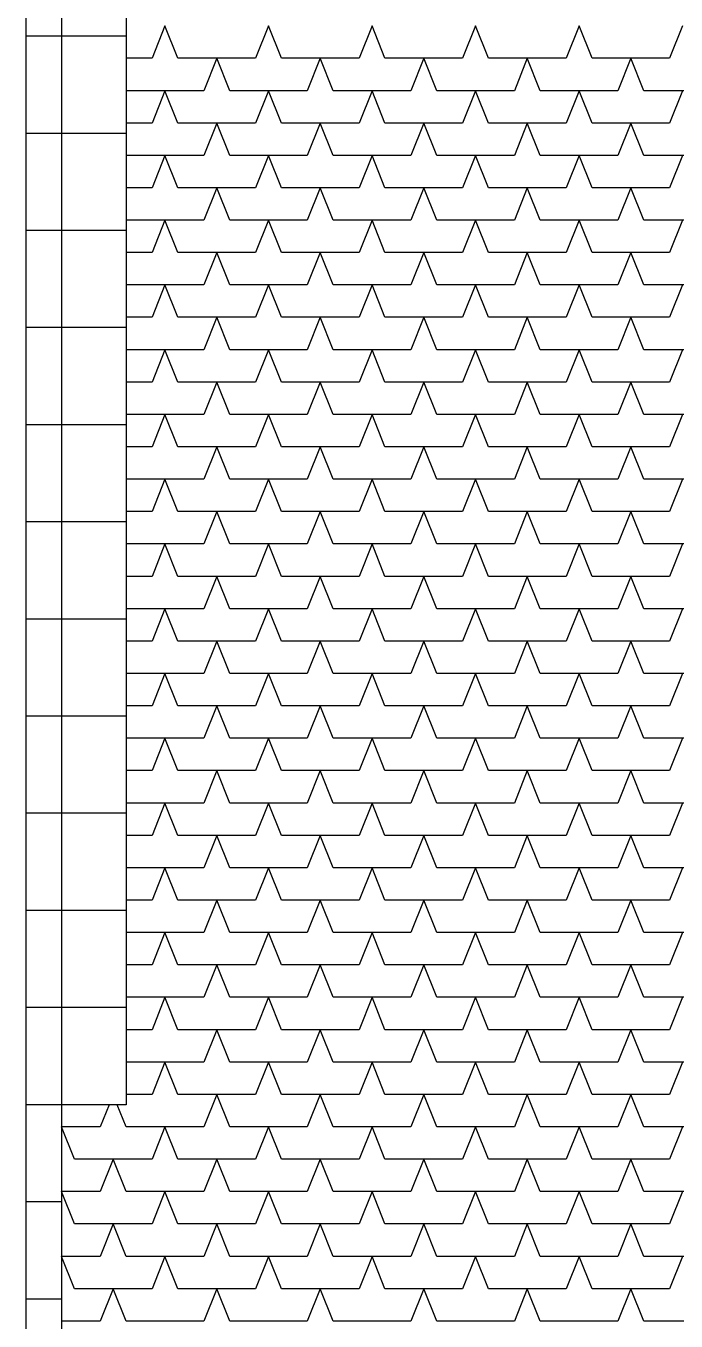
# Model space of a CAD drawing. Header units: inches. Extents: x 86794 to 87086, y 41803 to 41823.
# Drawn here: x 87073.879 to 87074.884, y 41816.78 to 41818.78 of the extents above; entities that cross this region are included whole.
import ezdxf

# ---------------------------------------------------------------- set-up
doc = ezdxf.new("R2010")
doc.units = ezdxf.units.IN
doc.header["$MEASUREMENT"] = 0

msp = doc.modelspace()

# ---------------------------------------------------------------- linework, layer by layer
at = {"ltscale": 0.006}
for p, q in [((87073.8787, 41819.0158), (87073.8787, 41814.2936)), ((87073.9337, 41819.0158), (87073.9337, 41814.4136)), ((87074.0337, 41819.0158), (87074.0337, 41817.1136)), ((87074.0337, 41818.7636), (87073.8787, 41818.7636)), ((87074.0337, 41818.6136), (87073.8787, 41818.6136)), ((87074.0337, 41818.4636), (87073.8787, 41818.4636)), ((87074.0337, 41818.3136), (87073.8787, 41818.3136)), ((87074.0337, 41818.1636), (87073.8787, 41818.1636)), ((87074.0337, 41818.0136), (87073.8787, 41818.0136)), ((87074.0337, 41817.8636), (87073.8787, 41817.8636)), ((87074.0337, 41817.7136), (87073.8787, 41817.7136)), ((87074.0337, 41817.5636), (87073.8787, 41817.5636)), ((87074.0337, 41817.4136), (87073.8787, 41817.4136)), ((87074.0337, 41817.2636), (87073.8787, 41817.2636)), ((87074.0337, 41817.1136), (87073.8787, 41817.1136)), ((87073.9337, 41816.9636), (87073.8787, 41816.9636)), ((87073.9337, 41816.8136), (87073.8787, 41816.8136))]:
    msp.add_line(p, q, dxfattribs=at)
at = {"color": 250}
for p, q in [((87074.0937, 41818.7795), (87074.0737, 41818.7295)), ((87074.1137, 41818.7295), (87074.0937, 41818.7795)), ((87074.2537, 41818.7795), (87074.2337, 41818.7295)), ((87074.2737, 41818.7295), (87074.2537, 41818.7795)), ((87074.4137, 41818.7795), (87074.3937, 41818.7295)), ((87074.4337, 41818.7295), (87074.4137, 41818.7795)), ((87074.5737, 41818.7795), (87074.5537, 41818.7295)), ((87074.5937, 41818.7295), (87074.5737, 41818.7795)), ((87074.7337, 41818.7795), (87074.7137, 41818.7295)), ((87074.7537, 41818.7295), (87074.7337, 41818.7795)), ((87074.8937, 41818.7795), (87074.8737, 41818.7295)), ((87074.0737, 41818.7295), (87074.0337, 41818.7295)), ((87074.2337, 41818.7295), (87074.1137, 41818.7295)), ((87074.1737, 41818.7295), (87074.1537, 41818.6795)), ((87074.1937, 41818.6795), (87074.1737, 41818.7295)), ((87074.3937, 41818.7295), (87074.2737, 41818.7295)), ((87074.3337, 41818.7295), (87074.3137, 41818.6795)), ((87074.3537, 41818.6795), (87074.3337, 41818.7295)), ((87074.5537, 41818.7295), (87074.4337, 41818.7295)), ((87074.4937, 41818.7295), (87074.4737, 41818.6795)), ((87074.5137, 41818.6795), (87074.4937, 41818.7295)), ((87074.7137, 41818.7295), (87074.5937, 41818.7295)), ((87074.6537, 41818.7295), (87074.6337, 41818.6795)), ((87074.6737, 41818.6795), (87074.6537, 41818.7295)), ((87074.8737, 41818.7295), (87074.7537, 41818.7295)), ((87074.8137, 41818.7295), (87074.7937, 41818.6795)), ((87074.8337, 41818.6795), (87074.8137, 41818.7295)), ((87074.1537, 41818.6795), (87074.0337, 41818.6795)), ((87074.0937, 41818.6795), (87074.0737, 41818.6295)), ((87074.1137, 41818.6295), (87074.0937, 41818.6795)), ((87074.3137, 41818.6795), (87074.1937, 41818.6795)), ((87074.2537, 41818.6795), (87074.2337, 41818.6295)), ((87074.2737, 41818.6295), (87074.2537, 41818.6795)), ((87074.4737, 41818.6795), (87074.3537, 41818.6795)), ((87074.4137, 41818.6795), (87074.3937, 41818.6295)), ((87074.4337, 41818.6295), (87074.4137, 41818.6795)), ((87074.6337, 41818.6795), (87074.5137, 41818.6795)), ((87074.5737, 41818.6795), (87074.5537, 41818.6295)), ((87074.5937, 41818.6295), (87074.5737, 41818.6795)), ((87074.7937, 41818.6795), (87074.6737, 41818.6795)), ((87074.7337, 41818.6795), (87074.7137, 41818.6295)), ((87074.7537, 41818.6295), (87074.7337, 41818.6795)), ((87074.9537, 41818.6795), (87074.8337, 41818.6795)), ((87074.8937, 41818.6795), (87074.8737, 41818.6295)), ((87074.0737, 41818.6295), (87074.0337, 41818.6295)), ((87074.2337, 41818.6295), (87074.1137, 41818.6295)), ((87074.1737, 41818.6295), (87074.1537, 41818.5795)), ((87074.1937, 41818.5795), (87074.1737, 41818.6295)), ((87074.3937, 41818.6295), (87074.2737, 41818.6295)), ((87074.3337, 41818.6295), (87074.3137, 41818.5795)), ((87074.3537, 41818.5795), (87074.3337, 41818.6295)), ((87074.5537, 41818.6295), (87074.4337, 41818.6295)), ((87074.4937, 41818.6295), (87074.4737, 41818.5795)), ((87074.5137, 41818.5795), (87074.4937, 41818.6295)), ((87074.7137, 41818.6295), (87074.5937, 41818.6295)), ((87074.6537, 41818.6295), (87074.6337, 41818.5795)), ((87074.6737, 41818.5795), (87074.6537, 41818.6295)), ((87074.8737, 41818.6295), (87074.7537, 41818.6295)), ((87074.8137, 41818.6295), (87074.7937, 41818.5795)), ((87074.8337, 41818.5795), (87074.8137, 41818.6295)), ((87074.1537, 41818.5795), (87074.0337, 41818.5795)), ((87074.0937, 41818.5795), (87074.0737, 41818.5295)), ((87074.1137, 41818.5295), (87074.0937, 41818.5795)), ((87074.3137, 41818.5795), (87074.1937, 41818.5795)), ((87074.2537, 41818.5795), (87074.2337, 41818.5295)), ((87074.2737, 41818.5295), (87074.2537, 41818.5795)), ((87074.4737, 41818.5795), (87074.3537, 41818.5795)), ((87074.4137, 41818.5795), (87074.3937, 41818.5295)), ((87074.4337, 41818.5295), (87074.4137, 41818.5795)), ((87074.6337, 41818.5795), (87074.5137, 41818.5795)), ((87074.5737, 41818.5795), (87074.5537, 41818.5295)), ((87074.5937, 41818.5295), (87074.5737, 41818.5795)), ((87074.7937, 41818.5795), (87074.6737, 41818.5795)), ((87074.7337, 41818.5795), (87074.7137, 41818.5295)), ((87074.7537, 41818.5295), (87074.7337, 41818.5795)), ((87074.9537, 41818.5795), (87074.8337, 41818.5795)), ((87074.8937, 41818.5795), (87074.8737, 41818.5295)), ((87074.0737, 41818.5295), (87074.0337, 41818.5295)), ((87074.2337, 41818.5295), (87074.1137, 41818.5295)), ((87074.1737, 41818.5295), (87074.1537, 41818.4795)), ((87074.1937, 41818.4795), (87074.1737, 41818.5295)), ((87074.3937, 41818.5295), (87074.2737, 41818.5295)), ((87074.3337, 41818.5295), (87074.3137, 41818.4795)), ((87074.3537, 41818.4795), (87074.3337, 41818.5295)), ((87074.5537, 41818.5295), (87074.4337, 41818.5295)), ((87074.4937, 41818.5295), (87074.4737, 41818.4795)), ((87074.5137, 41818.4795), (87074.4937, 41818.5295)), ((87074.7137, 41818.5295), (87074.5937, 41818.5295)), ((87074.6537, 41818.5295), (87074.6337, 41818.4795)), ((87074.6737, 41818.4795), (87074.6537, 41818.5295)), ((87074.8737, 41818.5295), (87074.7537, 41818.5295)), ((87074.8137, 41818.5295), (87074.7937, 41818.4795)), ((87074.8337, 41818.4795), (87074.8137, 41818.5295)), ((87074.1537, 41818.4795), (87074.0337, 41818.4795)), ((87074.0937, 41818.4795), (87074.0737, 41818.4295)), ((87074.1137, 41818.4295), (87074.0937, 41818.4795)), ((87074.3137, 41818.4795), (87074.1937, 41818.4795)), ((87074.2537, 41818.4795), (87074.2337, 41818.4295)), ((87074.2737, 41818.4295), (87074.2537, 41818.4795)), ((87074.4737, 41818.4795), (87074.3537, 41818.4795)), ((87074.4137, 41818.4795), (87074.3937, 41818.4295)), ((87074.4337, 41818.4295), (87074.4137, 41818.4795)), ((87074.6337, 41818.4795), (87074.5137, 41818.4795)), ((87074.5737, 41818.4795), (87074.5537, 41818.4295)), ((87074.5937, 41818.4295), (87074.5737, 41818.4795)), ((87074.7937, 41818.4795), (87074.6737, 41818.4795)), ((87074.7337, 41818.4795), (87074.7137, 41818.4295)), ((87074.7537, 41818.4295), (87074.7337, 41818.4795)), ((87074.9537, 41818.4795), (87074.8337, 41818.4795)), ((87074.8937, 41818.4795), (87074.8737, 41818.4295)), ((87074.0737, 41818.4295), (87074.0337, 41818.4295)), ((87074.2337, 41818.4295), (87074.1137, 41818.4295)), ((87074.1737, 41818.4295), (87074.1537, 41818.3795)), ((87074.1937, 41818.3795), (87074.1737, 41818.4295)), ((87074.3937, 41818.4295), (87074.2737, 41818.4295)), ((87074.3337, 41818.4295), (87074.3137, 41818.3795)), ((87074.3537, 41818.3795), (87074.3337, 41818.4295)), ((87074.5537, 41818.4295), (87074.4337, 41818.4295)), ((87074.4937, 41818.4295), (87074.4737, 41818.3795)), ((87074.5137, 41818.3795), (87074.4937, 41818.4295)), ((87074.7137, 41818.4295), (87074.5937, 41818.4295)), ((87074.6537, 41818.4295), (87074.6337, 41818.3795)), ((87074.6737, 41818.3795), (87074.6537, 41818.4295)), ((87074.8737, 41818.4295), (87074.7537, 41818.4295)), ((87074.8137, 41818.4295), (87074.7937, 41818.3795)), ((87074.8337, 41818.3795), (87074.8137, 41818.4295)), ((87074.1537, 41818.3795), (87074.0337, 41818.3795)), ((87074.0937, 41818.3795), (87074.0737, 41818.3295)), ((87074.1137, 41818.3295), (87074.0937, 41818.3795)), ((87074.3137, 41818.3795), (87074.1937, 41818.3795)), ((87074.2537, 41818.3795), (87074.2337, 41818.3295)), ((87074.2737, 41818.3295), (87074.2537, 41818.3795)), ((87074.4737, 41818.3795), (87074.3537, 41818.3795)), ((87074.4137, 41818.3795), (87074.3937, 41818.3295)), ((87074.4337, 41818.3295), (87074.4137, 41818.3795)), ((87074.6337, 41818.3795), (87074.5137, 41818.3795)), ((87074.5737, 41818.3795), (87074.5537, 41818.3295)), ((87074.5937, 41818.3295), (87074.5737, 41818.3795)), ((87074.7937, 41818.3795), (87074.6737, 41818.3795)), ((87074.7337, 41818.3795), (87074.7137, 41818.3295)), ((87074.7537, 41818.3295), (87074.7337, 41818.3795)), ((87074.9537, 41818.3795), (87074.8337, 41818.3795)), ((87074.8937, 41818.3795), (87074.8737, 41818.3295)), ((87074.0737, 41818.3295), (87074.0337, 41818.3295)), ((87074.2337, 41818.3295), (87074.1137, 41818.3295)), ((87074.1737, 41818.3295), (87074.1537, 41818.2795)), ((87074.1937, 41818.2795), (87074.1737, 41818.3295)), ((87074.3937, 41818.3295), (87074.2737, 41818.3295)), ((87074.3337, 41818.3295), (87074.3137, 41818.2795)), ((87074.3537, 41818.2795), (87074.3337, 41818.3295)), ((87074.5537, 41818.3295), (87074.4337, 41818.3295)), ((87074.4937, 41818.3295), (87074.4737, 41818.2795)), ((87074.5137, 41818.2795), (87074.4937, 41818.3295)), ((87074.7137, 41818.3295), (87074.5937, 41818.3295)), ((87074.6537, 41818.3295), (87074.6337, 41818.2795)), ((87074.6737, 41818.2795), (87074.6537, 41818.3295)), ((87074.8737, 41818.3295), (87074.7537, 41818.3295)), ((87074.8137, 41818.3295), (87074.7937, 41818.2795)), ((87074.8337, 41818.2795), (87074.8137, 41818.3295)), ((87074.1537, 41818.2795), (87074.0337, 41818.2795)), ((87074.0937, 41818.2795), (87074.0737, 41818.2295)), ((87074.1137, 41818.2295), (87074.0937, 41818.2795)), ((87074.3137, 41818.2795), (87074.1937, 41818.2795)), ((87074.2537, 41818.2795), (87074.2337, 41818.2295)), ((87074.2737, 41818.2295), (87074.2537, 41818.2795)), ((87074.4737, 41818.2795), (87074.3537, 41818.2795)), ((87074.4137, 41818.2795), (87074.3937, 41818.2295)), ((87074.4337, 41818.2295), (87074.4137, 41818.2795)), ((87074.6337, 41818.2795), (87074.5137, 41818.2795)), ((87074.5737, 41818.2795), (87074.5537, 41818.2295)), ((87074.5937, 41818.2295), (87074.5737, 41818.2795)), ((87074.7937, 41818.2795), (87074.6737, 41818.2795)), ((87074.7337, 41818.2795), (87074.7137, 41818.2295)), ((87074.7537, 41818.2295), (87074.7337, 41818.2795)), ((87074.9537, 41818.2795), (87074.8337, 41818.2795)), ((87074.8937, 41818.2795), (87074.8737, 41818.2295)), ((87074.0737, 41818.2295), (87074.0337, 41818.2295)), ((87074.2337, 41818.2295), (87074.1137, 41818.2295)), ((87074.1737, 41818.2295), (87074.1537, 41818.1795)), ((87074.1937, 41818.1795), (87074.1737, 41818.2295)), ((87074.3937, 41818.2295), (87074.2737, 41818.2295)), ((87074.3337, 41818.2295), (87074.3137, 41818.1795)), ((87074.3537, 41818.1795), (87074.3337, 41818.2295)), ((87074.5537, 41818.2295), (87074.4337, 41818.2295)), ((87074.4937, 41818.2295), (87074.4737, 41818.1795)), ((87074.5137, 41818.1795), (87074.4937, 41818.2295)), ((87074.7137, 41818.2295), (87074.5937, 41818.2295)), ((87074.6537, 41818.2295), (87074.6337, 41818.1795)), ((87074.6737, 41818.1795), (87074.6537, 41818.2295)), ((87074.8737, 41818.2295), (87074.7537, 41818.2295)), ((87074.8137, 41818.2295), (87074.7937, 41818.1795)), ((87074.8337, 41818.1795), (87074.8137, 41818.2295)), ((87074.1537, 41818.1795), (87074.0337, 41818.1795)), ((87074.0937, 41818.1795), (87074.0737, 41818.1295)), ((87074.1137, 41818.1295), (87074.0937, 41818.1795)), ((87074.3137, 41818.1795), (87074.1937, 41818.1795)), ((87074.2537, 41818.1795), (87074.2337, 41818.1295)), ((87074.2737, 41818.1295), (87074.2537, 41818.1795)), ((87074.4737, 41818.1795), (87074.3537, 41818.1795)), ((87074.4137, 41818.1795), (87074.3937, 41818.1295)), ((87074.4337, 41818.1295), (87074.4137, 41818.1795)), ((87074.6337, 41818.1795), (87074.5137, 41818.1795)), ((87074.5737, 41818.1795), (87074.5537, 41818.1295)), ((87074.5937, 41818.1295), (87074.5737, 41818.1795)), ((87074.7937, 41818.1795), (87074.6737, 41818.1795)), ((87074.7337, 41818.1795), (87074.7137, 41818.1295)), ((87074.7537, 41818.1295), (87074.7337, 41818.1795)), ((87074.9537, 41818.1795), (87074.8337, 41818.1795)), ((87074.8937, 41818.1795), (87074.8737, 41818.1295)), ((87074.0737, 41818.1295), (87074.0337, 41818.1295)), ((87074.2337, 41818.1295), (87074.1137, 41818.1295)), ((87074.1737, 41818.1295), (87074.1537, 41818.0795)), ((87074.1937, 41818.0795), (87074.1737, 41818.1295)), ((87074.3937, 41818.1295), (87074.2737, 41818.1295)), ((87074.3337, 41818.1295), (87074.3137, 41818.0795)), ((87074.3537, 41818.0795), (87074.3337, 41818.1295)), ((87074.5537, 41818.1295), (87074.4337, 41818.1295)), ((87074.4937, 41818.1295), (87074.4737, 41818.0795)), ((87074.5137, 41818.0795), (87074.4937, 41818.1295)), ((87074.7137, 41818.1295), (87074.5937, 41818.1295)), ((87074.6537, 41818.1295), (87074.6337, 41818.0795)), ((87074.6737, 41818.0795), (87074.6537, 41818.1295)), ((87074.8737, 41818.1295), (87074.7537, 41818.1295)), ((87074.8137, 41818.1295), (87074.7937, 41818.0795)), ((87074.8337, 41818.0795), (87074.8137, 41818.1295)), ((87074.1537, 41818.0795), (87074.0337, 41818.0795)), ((87074.0937, 41818.0795), (87074.0737, 41818.0295)), ((87074.1137, 41818.0295), (87074.0937, 41818.0795)), ((87074.3137, 41818.0795), (87074.1937, 41818.0795)), ((87074.2537, 41818.0795), (87074.2337, 41818.0295)), ((87074.2737, 41818.0295), (87074.2537, 41818.0795)), ((87074.4737, 41818.0795), (87074.3537, 41818.0795)), ((87074.4137, 41818.0795), (87074.3937, 41818.0295)), ((87074.4337, 41818.0295), (87074.4137, 41818.0795)), ((87074.6337, 41818.0795), (87074.5137, 41818.0795)), ((87074.5737, 41818.0795), (87074.5537, 41818.0295)), ((87074.5937, 41818.0295), (87074.5737, 41818.0795)), ((87074.7937, 41818.0795), (87074.6737, 41818.0795)), ((87074.7337, 41818.0795), (87074.7137, 41818.0295)), ((87074.7537, 41818.0295), (87074.7337, 41818.0795)), ((87074.9537, 41818.0795), (87074.8337, 41818.0795)), ((87074.8937, 41818.0795), (87074.8737, 41818.0295)), ((87074.0737, 41818.0295), (87074.0337, 41818.0295)), ((87074.2337, 41818.0295), (87074.1137, 41818.0295)), ((87074.1737, 41818.0295), (87074.1537, 41817.9795)), ((87074.1937, 41817.9795), (87074.1737, 41818.0295)), ((87074.3937, 41818.0295), (87074.2737, 41818.0295)), ((87074.3337, 41818.0295), (87074.3137, 41817.9795)), ((87074.3537, 41817.9795), (87074.3337, 41818.0295)), ((87074.5537, 41818.0295), (87074.4337, 41818.0295)), ((87074.4937, 41818.0295), (87074.4737, 41817.9795)), ((87074.5137, 41817.9795), (87074.4937, 41818.0295)), ((87074.7137, 41818.0295), (87074.5937, 41818.0295)), ((87074.6537, 41818.0295), (87074.6337, 41817.9795)), ((87074.6737, 41817.9795), (87074.6537, 41818.0295)), ((87074.8737, 41818.0295), (87074.7537, 41818.0295)), ((87074.8137, 41818.0295), (87074.7937, 41817.9795)), ((87074.8337, 41817.9795), (87074.8137, 41818.0295)), ((87074.1537, 41817.9795), (87074.0337, 41817.9795)), ((87074.0937, 41817.9795), (87074.0737, 41817.9295)), ((87074.1137, 41817.9295), (87074.0937, 41817.9795)), ((87074.3137, 41817.9795), (87074.1937, 41817.9795)), ((87074.2537, 41817.9795), (87074.2337, 41817.9295)), ((87074.2737, 41817.9295), (87074.2537, 41817.9795)), ((87074.4737, 41817.9795), (87074.3537, 41817.9795)), ((87074.4137, 41817.9795), (87074.3937, 41817.9295)), ((87074.4337, 41817.9295), (87074.4137, 41817.9795)), ((87074.6337, 41817.9795), (87074.5137, 41817.9795)), ((87074.5737, 41817.9795), (87074.5537, 41817.9295)), ((87074.5937, 41817.9295), (87074.5737, 41817.9795)), ((87074.7937, 41817.9795), (87074.6737, 41817.9795)), ((87074.7337, 41817.9795), (87074.7137, 41817.9295)), ((87074.7537, 41817.9295), (87074.7337, 41817.9795)), ((87074.9537, 41817.9795), (87074.8337, 41817.9795)), ((87074.8937, 41817.9795), (87074.8737, 41817.9295)), ((87074.0737, 41817.9295), (87074.0337, 41817.9295)), ((87074.2337, 41817.9295), (87074.1137, 41817.9295)), ((87074.1737, 41817.9295), (87074.1537, 41817.8795)), ((87074.1937, 41817.8795), (87074.1737, 41817.9295)), ((87074.3937, 41817.9295), (87074.2737, 41817.9295)), ((87074.3337, 41817.9295), (87074.3137, 41817.8795)), ((87074.3537, 41817.8795), (87074.3337, 41817.9295)), ((87074.5537, 41817.9295), (87074.4337, 41817.9295)), ((87074.4937, 41817.9295), (87074.4737, 41817.8795)), ((87074.5137, 41817.8795), (87074.4937, 41817.9295)), ((87074.7137, 41817.9295), (87074.5937, 41817.9295)), ((87074.6537, 41817.9295), (87074.6337, 41817.8795)), ((87074.6737, 41817.8795), (87074.6537, 41817.9295)), ((87074.8737, 41817.9295), (87074.7537, 41817.9295)), ((87074.8137, 41817.9295), (87074.7937, 41817.8795)), ((87074.8337, 41817.8795), (87074.8137, 41817.9295)), ((87074.1537, 41817.8795), (87074.0337, 41817.8795)), ((87074.0937, 41817.8795), (87074.0737, 41817.8295)), ((87074.1137, 41817.8295), (87074.0937, 41817.8795)), ((87074.3137, 41817.8795), (87074.1937, 41817.8795)), ((87074.2537, 41817.8795), (87074.2337, 41817.8295)), ((87074.2737, 41817.8295), (87074.2537, 41817.8795)), ((87074.4737, 41817.8795), (87074.3537, 41817.8795)), ((87074.4137, 41817.8795), (87074.3937, 41817.8295)), ((87074.4337, 41817.8295), (87074.4137, 41817.8795)), ((87074.6337, 41817.8795), (87074.5137, 41817.8795)), ((87074.5737, 41817.8795), (87074.5537, 41817.8295)), ((87074.5937, 41817.8295), (87074.5737, 41817.8795)), ((87074.7937, 41817.8795), (87074.6737, 41817.8795)), ((87074.7337, 41817.8795), (87074.7137, 41817.8295)), ((87074.7537, 41817.8295), (87074.7337, 41817.8795)), ((87074.9537, 41817.8795), (87074.8337, 41817.8795)), ((87074.8937, 41817.8795), (87074.8737, 41817.8295)), ((87074.0737, 41817.8295), (87074.0337, 41817.8295)), ((87074.2337, 41817.8295), (87074.1137, 41817.8295)), ((87074.1737, 41817.8295), (87074.1537, 41817.7795)), ((87074.1937, 41817.7795), (87074.1737, 41817.8295)), ((87074.3937, 41817.8295), (87074.2737, 41817.8295)), ((87074.3337, 41817.8295), (87074.3137, 41817.7795)), ((87074.3537, 41817.7795), (87074.3337, 41817.8295)), ((87074.5537, 41817.8295), (87074.4337, 41817.8295)), ((87074.4937, 41817.8295), (87074.4737, 41817.7795)), ((87074.5137, 41817.7795), (87074.4937, 41817.8295)), ((87074.7137, 41817.8295), (87074.5937, 41817.8295)), ((87074.6537, 41817.8295), (87074.6337, 41817.7795)), ((87074.6737, 41817.7795), (87074.6537, 41817.8295)), ((87074.8737, 41817.8295), (87074.7537, 41817.8295)), ((87074.8137, 41817.8295), (87074.7937, 41817.7795)), ((87074.8337, 41817.7795), (87074.8137, 41817.8295)), ((87074.1537, 41817.7795), (87074.0337, 41817.7795)), ((87074.0937, 41817.7795), (87074.0737, 41817.7295)), ((87074.1137, 41817.7295), (87074.0937, 41817.7795)), ((87074.3137, 41817.7795), (87074.1937, 41817.7795)), ((87074.2537, 41817.7795), (87074.2337, 41817.7295)), ((87074.2737, 41817.7295), (87074.2537, 41817.7795)), ((87074.4737, 41817.7795), (87074.3537, 41817.7795)), ((87074.4137, 41817.7795), (87074.3937, 41817.7295)), ((87074.4337, 41817.7295), (87074.4137, 41817.7795)), ((87074.6337, 41817.7795), (87074.5137, 41817.7795)), ((87074.5737, 41817.7795), (87074.5537, 41817.7295)), ((87074.5937, 41817.7295), (87074.5737, 41817.7795)), ((87074.7937, 41817.7795), (87074.6737, 41817.7795)), ((87074.7337, 41817.7795), (87074.7137, 41817.7295)), ((87074.7537, 41817.7295), (87074.7337, 41817.7795)), ((87074.9537, 41817.7795), (87074.8337, 41817.7795)), ((87074.8937, 41817.7795), (87074.8737, 41817.7295)), ((87074.0737, 41817.7295), (87074.0337, 41817.7295)), ((87074.2337, 41817.7295), (87074.1137, 41817.7295)), ((87074.1737, 41817.7295), (87074.1537, 41817.6795)), ((87074.1937, 41817.6795), (87074.1737, 41817.7295)), ((87074.3937, 41817.7295), (87074.2737, 41817.7295)), ((87074.3337, 41817.7295), (87074.3137, 41817.6795)), ((87074.3537, 41817.6795), (87074.3337, 41817.7295)), ((87074.5537, 41817.7295), (87074.4337, 41817.7295)), ((87074.4937, 41817.7295), (87074.4737, 41817.6795)), ((87074.5137, 41817.6795), (87074.4937, 41817.7295)), ((87074.7137, 41817.7295), (87074.5937, 41817.7295)), ((87074.6537, 41817.7295), (87074.6337, 41817.6795)), ((87074.6737, 41817.6795), (87074.6537, 41817.7295)), ((87074.8737, 41817.7295), (87074.7537, 41817.7295)), ((87074.8137, 41817.7295), (87074.7937, 41817.6795)), ((87074.8337, 41817.6795), (87074.8137, 41817.7295)), ((87074.1537, 41817.6795), (87074.0337, 41817.6795)), ((87074.0937, 41817.6795), (87074.0737, 41817.6295)), ((87074.1137, 41817.6295), (87074.0937, 41817.6795)), ((87074.3137, 41817.6795), (87074.1937, 41817.6795)), ((87074.2537, 41817.6795), (87074.2337, 41817.6295)), ((87074.2737, 41817.6295), (87074.2537, 41817.6795)), ((87074.4737, 41817.6795), (87074.3537, 41817.6795)), ((87074.4137, 41817.6795), (87074.3937, 41817.6295)), ((87074.4337, 41817.6295), (87074.4137, 41817.6795)), ((87074.6337, 41817.6795), (87074.5137, 41817.6795)), ((87074.5737, 41817.6795), (87074.5537, 41817.6295)), ((87074.5937, 41817.6295), (87074.5737, 41817.6795)), ((87074.7937, 41817.6795), (87074.6737, 41817.6795)), ((87074.7337, 41817.6795), (87074.7137, 41817.6295)), ((87074.7537, 41817.6295), (87074.7337, 41817.6795)), ((87074.9537, 41817.6795), (87074.8337, 41817.6795)), ((87074.8937, 41817.6795), (87074.8737, 41817.6295)), ((87074.0737, 41817.6295), (87074.0337, 41817.6295)), ((87074.2337, 41817.6295), (87074.1137, 41817.6295)), ((87074.1737, 41817.6295), (87074.1537, 41817.5795)), ((87074.1937, 41817.5795), (87074.1737, 41817.6295)), ((87074.3937, 41817.6295), (87074.2737, 41817.6295)), ((87074.3337, 41817.6295), (87074.3137, 41817.5795)), ((87074.3537, 41817.5795), (87074.3337, 41817.6295)), ((87074.5537, 41817.6295), (87074.4337, 41817.6295)), ((87074.4937, 41817.6295), (87074.4737, 41817.5795)), ((87074.5137, 41817.5795), (87074.4937, 41817.6295)), ((87074.7137, 41817.6295), (87074.5937, 41817.6295)), ((87074.6537, 41817.6295), (87074.6337, 41817.5795)), ((87074.6737, 41817.5795), (87074.6537, 41817.6295)), ((87074.8737, 41817.6295), (87074.7537, 41817.6295)), ((87074.8137, 41817.6295), (87074.7937, 41817.5795)), ((87074.8337, 41817.5795), (87074.8137, 41817.6295)), ((87074.1537, 41817.5795), (87074.0337, 41817.5795)), ((87074.0937, 41817.5795), (87074.0737, 41817.5295)), ((87074.1137, 41817.5295), (87074.0937, 41817.5795)), ((87074.3137, 41817.5795), (87074.1937, 41817.5795)), ((87074.2537, 41817.5795), (87074.2337, 41817.5295)), ((87074.2737, 41817.5295), (87074.2537, 41817.5795)), ((87074.4737, 41817.5795), (87074.3537, 41817.5795)), ((87074.4137, 41817.5795), (87074.3937, 41817.5295)), ((87074.4337, 41817.5295), (87074.4137, 41817.5795)), ((87074.6337, 41817.5795), (87074.5137, 41817.5795)), ((87074.5737, 41817.5795), (87074.5537, 41817.5295)), ((87074.5937, 41817.5295), (87074.5737, 41817.5795)), ((87074.7937, 41817.5795), (87074.6737, 41817.5795)), ((87074.7337, 41817.5795), (87074.7137, 41817.5295)), ((87074.7537, 41817.5295), (87074.7337, 41817.5795)), ((87074.9537, 41817.5795), (87074.8337, 41817.5795)), ((87074.8937, 41817.5795), (87074.8737, 41817.5295)), ((87074.0737, 41817.5295), (87074.0337, 41817.5295)), ((87074.2337, 41817.5295), (87074.1137, 41817.5295)), ((87074.1737, 41817.5295), (87074.1537, 41817.4795)), ((87074.1937, 41817.4795), (87074.1737, 41817.5295)), ((87074.3937, 41817.5295), (87074.2737, 41817.5295)), ((87074.3337, 41817.5295), (87074.3137, 41817.4795)), ((87074.3537, 41817.4795), (87074.3337, 41817.5295)), ((87074.5537, 41817.5295), (87074.4337, 41817.5295)), ((87074.4937, 41817.5295), (87074.4737, 41817.4795)), ((87074.5137, 41817.4795), (87074.4937, 41817.5295)), ((87074.7137, 41817.5295), (87074.5937, 41817.5295)), ((87074.6537, 41817.5295), (87074.6337, 41817.4795)), ((87074.6737, 41817.4795), (87074.6537, 41817.5295)), ((87074.8737, 41817.5295), (87074.7537, 41817.5295)), ((87074.8137, 41817.5295), (87074.7937, 41817.4795)), ((87074.8337, 41817.4795), (87074.8137, 41817.5295)), ((87074.1537, 41817.4795), (87074.0337, 41817.4795)), ((87074.0937, 41817.4795), (87074.0737, 41817.4295)), ((87074.1137, 41817.4295), (87074.0937, 41817.4795)), ((87074.3137, 41817.4795), (87074.1937, 41817.4795)), ((87074.2537, 41817.4795), (87074.2337, 41817.4295)), ((87074.2737, 41817.4295), (87074.2537, 41817.4795)), ((87074.4737, 41817.4795), (87074.3537, 41817.4795)), ((87074.4137, 41817.4795), (87074.3937, 41817.4295)), ((87074.4337, 41817.4295), (87074.4137, 41817.4795)), ((87074.6337, 41817.4795), (87074.5137, 41817.4795)), ((87074.5737, 41817.4795), (87074.5537, 41817.4295)), ((87074.5937, 41817.4295), (87074.5737, 41817.4795)), ((87074.7937, 41817.4795), (87074.6737, 41817.4795)), ((87074.7337, 41817.4795), (87074.7137, 41817.4295)), ((87074.7537, 41817.4295), (87074.7337, 41817.4795)), ((87074.9537, 41817.4795), (87074.8337, 41817.4795)), ((87074.8937, 41817.4795), (87074.8737, 41817.4295)), ((87074.0737, 41817.4295), (87074.0337, 41817.4295)), ((87074.2337, 41817.4295), (87074.1137, 41817.4295)), ((87074.1737, 41817.4295), (87074.1537, 41817.3795)), ((87074.1937, 41817.3795), (87074.1737, 41817.4295)), ((87074.3937, 41817.4295), (87074.2737, 41817.4295)), ((87074.3337, 41817.4295), (87074.3137, 41817.3795)), ((87074.3537, 41817.3795), (87074.3337, 41817.4295)), ((87074.5537, 41817.4295), (87074.4337, 41817.4295)), ((87074.4937, 41817.4295), (87074.4737, 41817.3795)), ((87074.5137, 41817.3795), (87074.4937, 41817.4295)), ((87074.7137, 41817.4295), (87074.5937, 41817.4295)), ((87074.6537, 41817.4295), (87074.6337, 41817.3795)), ((87074.6737, 41817.3795), (87074.6537, 41817.4295)), ((87074.8737, 41817.4295), (87074.7537, 41817.4295)), ((87074.8137, 41817.4295), (87074.7937, 41817.3795)), ((87074.8337, 41817.3795), (87074.8137, 41817.4295)), ((87074.1537, 41817.3795), (87074.0337, 41817.3795)), ((87074.0937, 41817.3795), (87074.0737, 41817.3295)), ((87074.1137, 41817.3295), (87074.0937, 41817.3795)), ((87074.3137, 41817.3795), (87074.1937, 41817.3795)), ((87074.2537, 41817.3795), (87074.2337, 41817.3295)), ((87074.2737, 41817.3295), (87074.2537, 41817.3795)), ((87074.4737, 41817.3795), (87074.3537, 41817.3795)), ((87074.4137, 41817.3795), (87074.3937, 41817.3295)), ((87074.4337, 41817.3295), (87074.4137, 41817.3795)), ((87074.6337, 41817.3795), (87074.5137, 41817.3795)), ((87074.5737, 41817.3795), (87074.5537, 41817.3295)), ((87074.5937, 41817.3295), (87074.5737, 41817.3795)), ((87074.7937, 41817.3795), (87074.6737, 41817.3795)), ((87074.7337, 41817.3795), (87074.7137, 41817.3295)), ((87074.7537, 41817.3295), (87074.7337, 41817.3795)), ((87074.9537, 41817.3795), (87074.8337, 41817.3795)), ((87074.8937, 41817.3795), (87074.8737, 41817.3295)), ((87074.0737, 41817.3295), (87074.0337, 41817.3295)), ((87074.2337, 41817.3295), (87074.1137, 41817.3295)), ((87074.1737, 41817.3295), (87074.1537, 41817.2795)), ((87074.1937, 41817.2795), (87074.1737, 41817.3295)), ((87074.3937, 41817.3295), (87074.2737, 41817.3295)), ((87074.3337, 41817.3295), (87074.3137, 41817.2795)), ((87074.3537, 41817.2795), (87074.3337, 41817.3295)), ((87074.5537, 41817.3295), (87074.4337, 41817.3295)), ((87074.4937, 41817.3295), (87074.4737, 41817.2795)), ((87074.5137, 41817.2795), (87074.4937, 41817.3295)), ((87074.7137, 41817.3295), (87074.5937, 41817.3295)), ((87074.6537, 41817.3295), (87074.6337, 41817.2795)), ((87074.6737, 41817.2795), (87074.6537, 41817.3295)), ((87074.8737, 41817.3295), (87074.7537, 41817.3295)), ((87074.8137, 41817.3295), (87074.7937, 41817.2795)), ((87074.8337, 41817.2795), (87074.8137, 41817.3295)), ((87074.1537, 41817.2795), (87074.0337, 41817.2795)), ((87074.0937, 41817.2795), (87074.0737, 41817.2295)), ((87074.1137, 41817.2295), (87074.0937, 41817.2795)), ((87074.3137, 41817.2795), (87074.1937, 41817.2795)), ((87074.2537, 41817.2795), (87074.2337, 41817.2295)), ((87074.2737, 41817.2295), (87074.2537, 41817.2795)), ((87074.4737, 41817.2795), (87074.3537, 41817.2795)), ((87074.4137, 41817.2795), (87074.3937, 41817.2295)), ((87074.4337, 41817.2295), (87074.4137, 41817.2795)), ((87074.6337, 41817.2795), (87074.5137, 41817.2795)), ((87074.5737, 41817.2795), (87074.5537, 41817.2295)), ((87074.5937, 41817.2295), (87074.5737, 41817.2795)), ((87074.7937, 41817.2795), (87074.6737, 41817.2795)), ((87074.7337, 41817.2795), (87074.7137, 41817.2295)), ((87074.7537, 41817.2295), (87074.7337, 41817.2795)), ((87074.9537, 41817.2795), (87074.8337, 41817.2795)), ((87074.8937, 41817.2795), (87074.8737, 41817.2295)), ((87074.0737, 41817.2295), (87074.0337, 41817.2295)), ((87074.2337, 41817.2295), (87074.1137, 41817.2295)), ((87074.1737, 41817.2295), (87074.1537, 41817.1795)), ((87074.1937, 41817.1795), (87074.1737, 41817.2295)), ((87074.3937, 41817.2295), (87074.2737, 41817.2295)), ((87074.3337, 41817.2295), (87074.3137, 41817.1795)), ((87074.3537, 41817.1795), (87074.3337, 41817.2295)), ((87074.5537, 41817.2295), (87074.4337, 41817.2295)), ((87074.4937, 41817.2295), (87074.4737, 41817.1795)), ((87074.5137, 41817.1795), (87074.4937, 41817.2295)), ((87074.7137, 41817.2295), (87074.5937, 41817.2295)), ((87074.6537, 41817.2295), (87074.6337, 41817.1795)), ((87074.6737, 41817.1795), (87074.6537, 41817.2295)), ((87074.8737, 41817.2295), (87074.7537, 41817.2295)), ((87074.8137, 41817.2295), (87074.7937, 41817.1795)), ((87074.8337, 41817.1795), (87074.8137, 41817.2295)), ((87074.1537, 41817.1795), (87074.0337, 41817.1795)), ((87074.0937, 41817.1795), (87074.0737, 41817.1295)), ((87074.1137, 41817.1295), (87074.0937, 41817.1795)), ((87074.3137, 41817.1795), (87074.1937, 41817.1795)), ((87074.2537, 41817.1795), (87074.2337, 41817.1295)), ((87074.2737, 41817.1295), (87074.2537, 41817.1795)), ((87074.4737, 41817.1795), (87074.3537, 41817.1795)), ((87074.4137, 41817.1795), (87074.3937, 41817.1295)), ((87074.4337, 41817.1295), (87074.4137, 41817.1795)), ((87074.6337, 41817.1795), (87074.5137, 41817.1795)), ((87074.5737, 41817.1795), (87074.5537, 41817.1295)), ((87074.5937, 41817.1295), (87074.5737, 41817.1795)), ((87074.7937, 41817.1795), (87074.6737, 41817.1795)), ((87074.7337, 41817.1795), (87074.7137, 41817.1295)), ((87074.7537, 41817.1295), (87074.7337, 41817.1795)), ((87074.9537, 41817.1795), (87074.8337, 41817.1795)), ((87074.8937, 41817.1795), (87074.8737, 41817.1295)), ((87074.0737, 41817.1295), (87074.0337, 41817.1295)), ((87074.2337, 41817.1295), (87074.1137, 41817.1295)), ((87074.1737, 41817.1295), (87074.1537, 41817.0795)), ((87074.1937, 41817.0795), (87074.1737, 41817.1295)), ((87074.3937, 41817.1295), (87074.2737, 41817.1295)), ((87074.3337, 41817.1295), (87074.3137, 41817.0795)), ((87074.3537, 41817.0795), (87074.3337, 41817.1295)), ((87074.5537, 41817.1295), (87074.4337, 41817.1295)), ((87074.4937, 41817.1295), (87074.4737, 41817.0795)), ((87074.5137, 41817.0795), (87074.4937, 41817.1295)), ((87074.7137, 41817.1295), (87074.5937, 41817.1295)), ((87074.6537, 41817.1295), (87074.6337, 41817.0795)), ((87074.6737, 41817.0795), (87074.6537, 41817.1295)), ((87074.8737, 41817.1295), (87074.7537, 41817.1295)), ((87074.8137, 41817.1295), (87074.7937, 41817.0795)), ((87074.8337, 41817.0795), (87074.8137, 41817.1295)), ((87074.0074, 41817.1136), (87073.9937, 41817.0795)), ((87074.0337, 41817.0795), (87074.02, 41817.1136)), ((87073.9937, 41817.0795), (87073.9337, 41817.0795)), ((87073.9537, 41817.0295), (87073.9337, 41817.0795)), ((87074.1537, 41817.0795), (87074.0337, 41817.0795)), ((87074.0937, 41817.0795), (87074.0737, 41817.0295)), ((87074.1137, 41817.0295), (87074.0937, 41817.0795)), ((87074.3137, 41817.0795), (87074.1937, 41817.0795)), ((87074.2537, 41817.0795), (87074.2337, 41817.0295)), ((87074.2737, 41817.0295), (87074.2537, 41817.0795)), ((87074.4737, 41817.0795), (87074.3537, 41817.0795)), ((87074.4137, 41817.0795), (87074.3937, 41817.0295)), ((87074.4337, 41817.0295), (87074.4137, 41817.0795)), ((87074.6337, 41817.0795), (87074.5137, 41817.0795)), ((87074.5737, 41817.0795), (87074.5537, 41817.0295)), ((87074.5937, 41817.0295), (87074.5737, 41817.0795)), ((87074.7937, 41817.0795), (87074.6737, 41817.0795)), ((87074.7337, 41817.0795), (87074.7137, 41817.0295)), ((87074.7537, 41817.0295), (87074.7337, 41817.0795)), ((87074.9537, 41817.0795), (87074.8337, 41817.0795)), ((87074.8937, 41817.0795), (87074.8737, 41817.0295)), ((87074.0737, 41817.0295), (87073.9537, 41817.0295)), ((87074.0137, 41817.0295), (87073.9937, 41816.9795)), ((87074.0337, 41816.9795), (87074.0137, 41817.0295)), ((87074.2337, 41817.0295), (87074.1137, 41817.0295)), ((87074.1737, 41817.0295), (87074.1537, 41816.9795)), ((87074.1937, 41816.9795), (87074.1737, 41817.0295)), ((87074.3937, 41817.0295), (87074.2737, 41817.0295)), ((87074.3337, 41817.0295), (87074.3137, 41816.9795)), ((87074.3537, 41816.9795), (87074.3337, 41817.0295)), ((87074.5537, 41817.0295), (87074.4337, 41817.0295)), ((87074.4937, 41817.0295), (87074.4737, 41816.9795)), ((87074.5137, 41816.9795), (87074.4937, 41817.0295)), ((87074.7137, 41817.0295), (87074.5937, 41817.0295)), ((87074.6537, 41817.0295), (87074.6337, 41816.9795)), ((87074.6737, 41816.9795), (87074.6537, 41817.0295)), ((87074.8737, 41817.0295), (87074.7537, 41817.0295)), ((87074.8137, 41817.0295), (87074.7937, 41816.9795)), ((87074.8337, 41816.9795), (87074.8137, 41817.0295)), ((87073.9937, 41816.9795), (87073.9337, 41816.9795)), ((87073.9537, 41816.9295), (87073.9337, 41816.9795)), ((87074.1537, 41816.9795), (87074.0337, 41816.9795)), ((87074.0937, 41816.9795), (87074.0737, 41816.9295)), ((87074.1137, 41816.9295), (87074.0937, 41816.9795)), ((87074.3137, 41816.9795), (87074.1937, 41816.9795)), ((87074.2537, 41816.9795), (87074.2337, 41816.9295)), ((87074.2737, 41816.9295), (87074.2537, 41816.9795)), ((87074.4737, 41816.9795), (87074.3537, 41816.9795)), ((87074.4137, 41816.9795), (87074.3937, 41816.9295)), ((87074.4337, 41816.9295), (87074.4137, 41816.9795)), ((87074.6337, 41816.9795), (87074.5137, 41816.9795)), ((87074.5737, 41816.9795), (87074.5537, 41816.9295)), ((87074.5937, 41816.9295), (87074.5737, 41816.9795)), ((87074.7937, 41816.9795), (87074.6737, 41816.9795)), ((87074.7337, 41816.9795), (87074.7137, 41816.9295)), ((87074.7537, 41816.9295), (87074.7337, 41816.9795)), ((87074.9537, 41816.9795), (87074.8337, 41816.9795)), ((87074.8937, 41816.9795), (87074.8737, 41816.9295)), ((87074.0737, 41816.9295), (87073.9537, 41816.9295)), ((87074.0137, 41816.9295), (87073.9937, 41816.8795)), ((87074.0337, 41816.8795), (87074.0137, 41816.9295)), ((87074.2337, 41816.9295), (87074.1137, 41816.9295)), ((87074.1737, 41816.9295), (87074.1537, 41816.8795)), ((87074.1937, 41816.8795), (87074.1737, 41816.9295)), ((87074.3937, 41816.9295), (87074.2737, 41816.9295)), ((87074.3337, 41816.9295), (87074.3137, 41816.8795)), ((87074.3537, 41816.8795), (87074.3337, 41816.9295)), ((87074.5537, 41816.9295), (87074.4337, 41816.9295)), ((87074.4937, 41816.9295), (87074.4737, 41816.8795)), ((87074.5137, 41816.8795), (87074.4937, 41816.9295)), ((87074.7137, 41816.9295), (87074.5937, 41816.9295)), ((87074.6537, 41816.9295), (87074.6337, 41816.8795)), ((87074.6737, 41816.8795), (87074.6537, 41816.9295)), ((87074.8737, 41816.9295), (87074.7537, 41816.9295)), ((87074.8137, 41816.9295), (87074.7937, 41816.8795)), ((87074.8337, 41816.8795), (87074.8137, 41816.9295)), ((87073.9937, 41816.8795), (87073.9337, 41816.8795)), ((87073.9537, 41816.8295), (87073.9337, 41816.8795)), ((87074.1537, 41816.8795), (87074.0337, 41816.8795)), ((87074.0937, 41816.8795), (87074.0737, 41816.8295)), ((87074.1137, 41816.8295), (87074.0937, 41816.8795)), ((87074.3137, 41816.8795), (87074.1937, 41816.8795)), ((87074.2537, 41816.8795), (87074.2337, 41816.8295)), ((87074.2737, 41816.8295), (87074.2537, 41816.8795)), ((87074.4737, 41816.8795), (87074.3537, 41816.8795)), ((87074.4137, 41816.8795), (87074.3937, 41816.8295)), ((87074.4337, 41816.8295), (87074.4137, 41816.8795)), ((87074.6337, 41816.8795), (87074.5137, 41816.8795)), ((87074.5737, 41816.8795), (87074.5537, 41816.8295)), ((87074.5937, 41816.8295), (87074.5737, 41816.8795)), ((87074.7937, 41816.8795), (87074.6737, 41816.8795)), ((87074.7337, 41816.8795), (87074.7137, 41816.8295)), ((87074.7537, 41816.8295), (87074.7337, 41816.8795)), ((87074.9537, 41816.8795), (87074.8337, 41816.8795)), ((87074.8937, 41816.8795), (87074.8737, 41816.8295)), ((87074.0737, 41816.8295), (87073.9537, 41816.8295)), ((87074.0137, 41816.8295), (87073.9937, 41816.7795)), ((87074.0337, 41816.7795), (87074.0137, 41816.8295)), ((87074.2337, 41816.8295), (87074.1137, 41816.8295)), ((87074.1737, 41816.8295), (87074.1537, 41816.7795)), ((87074.1937, 41816.7795), (87074.1737, 41816.8295)), ((87074.3937, 41816.8295), (87074.2737, 41816.8295)), ((87074.3337, 41816.8295), (87074.3137, 41816.7795)), ((87074.3537, 41816.7795), (87074.3337, 41816.8295)), ((87074.5537, 41816.8295), (87074.4337, 41816.8295)), ((87074.4937, 41816.8295), (87074.4737, 41816.7795)), ((87074.5137, 41816.7795), (87074.4937, 41816.8295)), ((87074.7137, 41816.8295), (87074.5937, 41816.8295)), ((87074.6537, 41816.8295), (87074.6337, 41816.7795)), ((87074.6737, 41816.7795), (87074.6537, 41816.8295)), ((87074.8737, 41816.8295), (87074.7537, 41816.8295)), ((87074.8137, 41816.8295), (87074.7937, 41816.7795)), ((87074.8337, 41816.7795), (87074.8137, 41816.8295)), ((87073.9937, 41816.7795), (87073.9337, 41816.7795)), ((87074.1537, 41816.7795), (87074.0337, 41816.7795)), ((87074.3137, 41816.7795), (87074.1937, 41816.7795)), ((87074.4737, 41816.7795), (87074.3537, 41816.7795)), ((87074.6337, 41816.7795), (87074.5137, 41816.7795)), ((87074.7937, 41816.7795), (87074.6737, 41816.7795)), ((87074.9537, 41816.7795), (87074.8337, 41816.7795))]:
    msp.add_line(p, q, dxfattribs=at)

doc.saveas('drawing.dxf')
